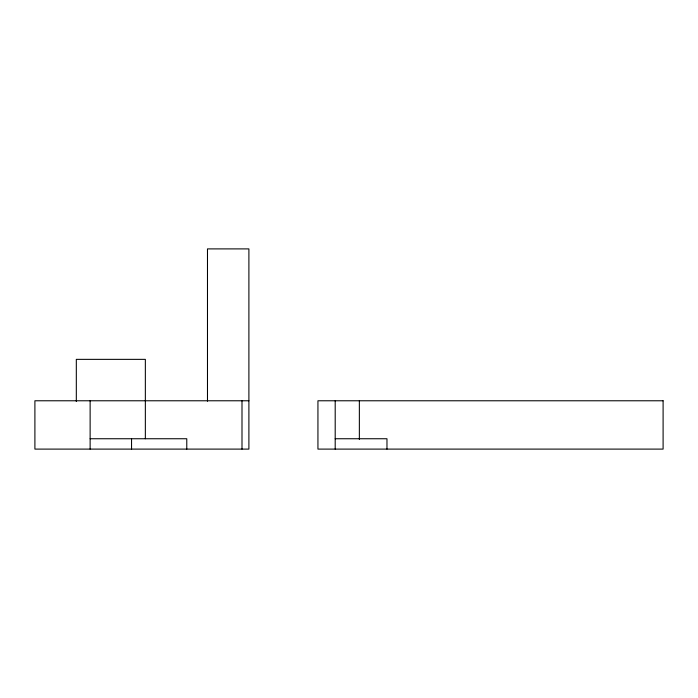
<?xml version="1.0" encoding="UTF-8"?>
<svg xmlns="http://www.w3.org/2000/svg" width="698" height="698" viewBox="0 0 698 698"><rect width="100%" height="100%" fill="white"/><g stroke="black" fill="none" stroke-linecap="round" stroke-linejoin="round"><path stroke-width="1.05" d="M248.898 400.774L34.9 400.774L34.9 449.102L248.898 449.102L248.898 248.898L207.481 248.898L207.481 401.228M90.129 438.745L186.776 438.745L186.776 449.102M335.197 438.745L386.971 438.745L386.971 449.102M359.357 400.774L359.357 439.435M335.197 400.774L335.197 449.102M241.997 400.774L241.997 449.102M145.35 438.745L145.35 359.357L76.318 359.357L76.318 401.524M131.547 438.745L131.547 449.102M90.129 400.774L90.129 449.102M663.1 400.774L317.939 400.774L317.939 449.102L663.1 449.102L663.1 400.774"/></g></svg>
